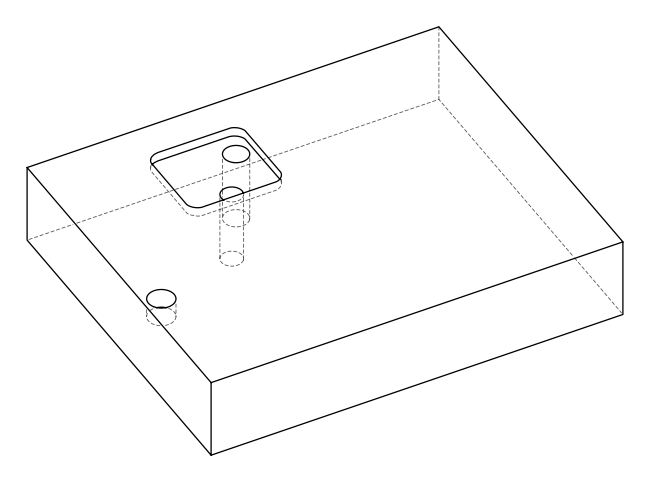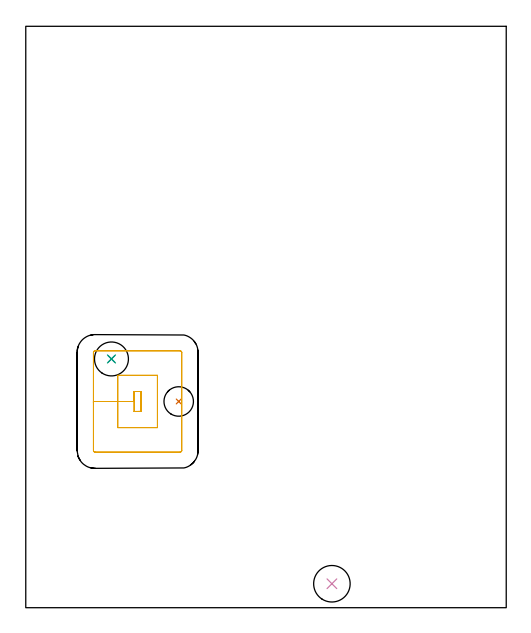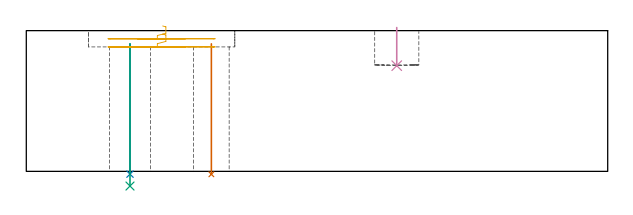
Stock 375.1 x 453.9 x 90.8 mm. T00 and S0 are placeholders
(PLAN: 5 operations, 4 tool changes, 3.5 min)
(1 INDEXABLE_INSERT_DRILL_THROUGH_HOLE_FROM_SOLID | STEP1HOLE | NXT0302_017 | 0.34 min | 37671 mm3)
(2 INDEXABLE_INSERT_DRILL_THROUGH_HOLE_FROM_SOLID_1 | STEP1HOLE_1 | NXT0302_005 | 0.34 min | 20566 mm3)
(3 DRILL_TO_ENLARGE_THROUGH_HOLE | STEP1HOLE_1 | UGT0301_388 | 0.37 min | 29459 mm3)
(4 INDEXABLE_INSERT_DRILL_BLIND_HOLE_FROM_SOLID | STEP1POCKET | NXT0302_028 | 0.1 min | 14190 mm3)
(5 MILL_RECTANGULAR_POCKET | POCKET_RECTANGULAR_STRAIGHT | UGT0201_109 | Follow Part, ap 6.35, ae 75% | 2.31 min | 91619 mm3)
(TOOL NXT0302_017 | Index. Insert Drill 23mm [880-D2300L25-05] | D23 PA176 FL115 Z2)
(TOOL NXT0302_005 | Index. Insert Drill 17mm [880-D1700L20-05] | D17 PA176 FL85 Z2)
(TOOL UGT0301_388 | Twist Drill 26.5 mm | D26.5 PA118 FL165 Z2)
(TOOL NXT0302_028 | Index. Insert Drill 28.5mm [880-D2850L32-03] | D28.5 PA176 FL86 Z2)
(TOOL UGT0201_109 | End Mill 25.4 mm | D25.4 FL25 Z2)
(OP 1 INDEXABLE_INSERT_DRILL_THROUGH_HOLE_FROM_SOLID)
G17 G21 G94 G90
T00 M6
G54
G17 G0 G90 X119.4 Y161. S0 M3
G43 Z100.8 H1
G94 G81 G98 Z-1.902 F250. R82.3
G80
M5
M2
(OP 2 INDEXABLE_INSERT_DRILL_THROUGH_HOLE_FROM_SOLID_1)
G17 G21 G94 G90
T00 M6
G54
G17 G0 G90 X66.9 Y194.2 S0 M3
G43 Z100.8 H1
G94 G81 G98 Z-1.797 F250. R82.3
G80
M5
M2
(OP 3 DRILL_TO_ENLARGE_THROUGH_HOLE)
G17 G21 G94 G90
T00 M6
G54
G17 G0 G90 X66.9 Y194.2 S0 M3
G43 Z100.8 H0
G94 G73 G98 Z-9.461 F250. Q22.44 R82.3
G80
M5
M2
(OP 4 INDEXABLE_INSERT_DRILL_BLIND_HOLE_FROM_SOLID)
G17 G21 G94 G90
T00 M6
G54
G17 G0 G90 X239. Y18.7 S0 M3
G43 Z100.8 H1
G94 G81 G98 Z68.2 F250. R92.8
G80
M5
M2
(OP 5 MILL_RECTANGULAR_POCKET)
G17 G21 G94 G90
T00 M6
G54
G17 G0 G90 X88.011 Y153.25 S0 M3
G43 Z100.8 H0
Z93.8
G94 G1 X90.05 Z93.253 F250.
Y168.75 Z89.1
X84.55 Z87.627
Y161. Z85.55
Y153.25 F500.
X90.05
Y168.75
X84.55
Y161.
X71.85
Y140.55
X102.75
Y181.45
X71.85
Y161.
X52.8
Y122.7
G3 X54. Y121.5 R1.2
G1 X120.6
G3 X121.8 Y122.7 R1.2
G1 Y199.3
G3 X120.6 Y200.5 R1.2
G1 X54.
G3 X52.8 Y199.3 R1.2
G1 Y161.
Y160.
G0 X88.011 Y153.25 Z88.55
G1 X90.05 Z88.004 F250.
Y168.75 Z83.85
X84.55 Z82.377
Y161. Z80.3
Y153.25 F500.
X90.05
Y168.75
X84.55
Y161.
X71.85
Y140.55
X102.75
Y181.45
X71.85
Y161.
X52.8
Y122.7
G3 X54. Y121.5 R1.2
G1 X120.6
G3 X121.8 Y122.7 R1.2
G1 Y199.3
G3 X120.6 Y200.5 R1.2
G1 X54.
G3 X52.8 Y199.3 R1.2
G1 Y161.
Y160.
G0 Z100.8
M5
M2
